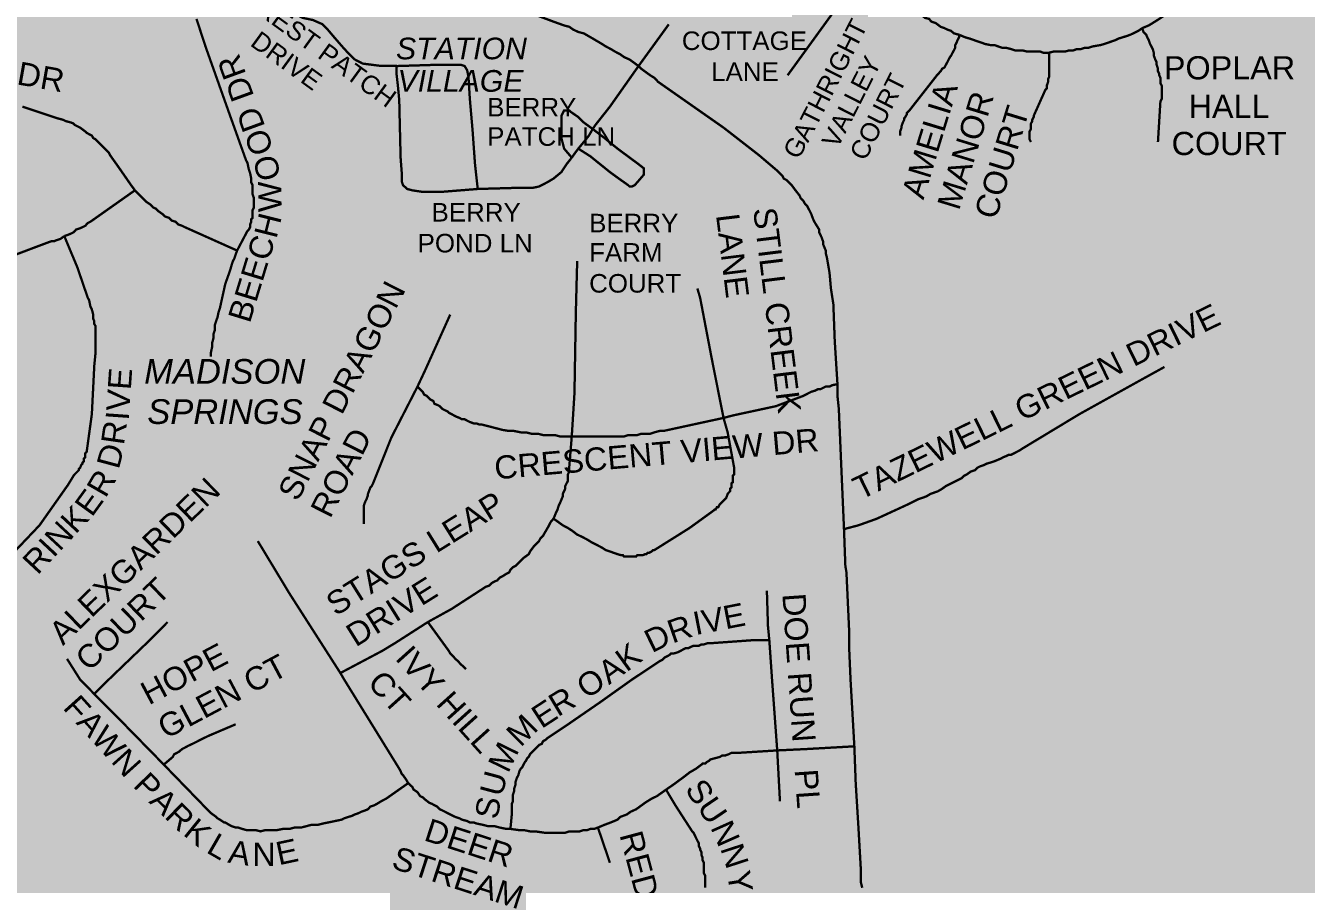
# Model space of a CAD drawing. Header units: millimetres. Extents: x 10 to 1080, y 12 to 847.
# Drawn here: x 639.4 to 722.3, y 208.5 to 264.1 of the extents above; entities that cross this region are included whole.
import ezdxf

# ---------------------------------------------------------------- set-up
doc = ezdxf.new("R2010")
doc.units = ezdxf.units.MM

msp = doc.modelspace()

# ---------------------------------------------------------------- hatches: boundary and pattern name
at = {"layer": 'H', "linetype": 'CONTINUOUS'}
for points in [[(802.375, 724.076), (804.333, 708.572), (819.82, 705.362), (834.637, 704.674), (846.243, 705.362), (859.861, 713.74), (871.467, 723.388), (876.635, 727.287), (891.452, 733.125), (894.662, 722.806), (899.231, 711.2), (902.458, 678.268), (906.939, 654.985), (912.777, 635.6), (903.041, 631.79), (870.797, 623.394), (843.703, 613.075), (834.037, 605.614), (852.17, 570.142), (848.607, 566.244), (849.207, 566.244), (834.637, 551.692), (840.475, 538.815), (802.711, 488.438), (802.217, 489.126), (800.435, 493.007), (798.83, 497.082), (795.355, 502.25), (792.215, 505.213), (789.005, 508.088), (786.289, 511.722), (784.437, 515.532), (783.078, 519.677), (782.391, 521.723), (780.874, 525.78), (778.334, 530.348), (775.794, 533.735), (773.007, 536.875), (769.955, 539.75), (766.727, 542.378), (763.27, 544.83), (759.707, 547.123), (755.985, 549.24), (754.115, 550.333), (752.263, 551.356), (750.305, 552.45), (748.365, 553.473), (746.407, 554.478), (744.467, 555.502), (742.615, 556.507), (740.657, 557.618), (739.652, 558.13), (732.525, 556.436), (732.79, 544.583), (726.264, 530.86), (723.142, 524.334), (722.207, 519.765), (722.877, 514.015), (725.593, 511.052), (734.219, 509.182), (736.177, 508.935), (733.302, 494.965), (732.278, 489.126), (728.98, 480.236), (737.605, 465.243), (747.518, 446.193), (733.548, 450.338), (730.409, 438.062), (720.76, 407.158), (717.885, 398.268), (714.745, 388.108), (713.475, 387.174), (712.047, 376.096), (715.945, 344.77), (716.615, 324.026), (716.439, 318.682), (723.388, 318.435), (731.608, 319.705), (737.358, 321.557), (743.373, 323.25), (749.635, 324.273), (754.962, 326.39), (761.488, 331.47), (750.641, 308.786), (742.95, 291.677), (741.257, 289.313), (754.715, 277.195), (760.801, 272.292), (760.73, 272.115), (769.444, 264.583), (777.487, 249.678), (794.597, 237.155), (804.333, 230.293), (811.777, 224.032), (798.054, 219.957), (781.473, 215.988), (770.043, 212.602), (757.502, 208.033), (746.072, 201.172), (734.06, 195.404), (725.082, 194.91), (725.258, 194.134), (725.593, 192.105), (725.752, 188.048), (725.17, 184.062), (724.905, 183.392), (714.587, 181.698), (699.17, 173.743), (696.295, 178.312), (682.078, 173.143), (680.879, 176.53), (652.868, 161.713), (660.647, 138.007), (660.4, 137.83), (656.749, 135.467), (653.203, 133.103), (649.552, 130.722), (645.918, 128.358), (642.285, 125.977), (638.634, 123.702), (635, 121.32), (631.349, 118.957), (627.803, 116.664), (624.152, 114.3), (620.942, 115.394), (619.584, 117.51), (618.402, 119.556), (617.22, 121.744), (616.038, 123.702), (614.68, 125.977), (613.569, 128.27), (612.299, 130.475), (610.958, 132.415), (609.424, 134.197), (608.154, 136.066), (606.795, 138.254), (605.367, 140.035), (603.673, 143.087), (601.892, 144.445), (599.863, 145.715), (598.17, 147.496), (596.724, 149.26), (595.118, 151.042), (593.513, 152.647), (591.22, 153.846), (589.439, 155.187), (587.675, 156.545), (586.052, 158.415), (585.717, 160.778), (585.047, 162.895), (584.112, 165.1), (582.172, 166.194), (580.549, 167.887), (579.543, 169.845), (578.785, 171.962), (577.762, 173.902), (576.668, 175.772), (575.398, 177.553), (573.775, 178.982), (571.659, 182.457), (568.784, 186.778), (566.932, 189.988), (565.82, 194.486), (564.462, 203.87), (563.704, 208.527), (563.88, 211.332), (563.704, 215.477), (563.457, 217.77), (563.28, 220.133), (563.368, 222.426), (563.28, 224.614), (562.857, 227.418), (561.675, 229.694), (560.828, 232.586), (561.428, 234.774), (561.852, 237.825), (561.922, 240.206), (561.587, 242.658), (561.763, 245.286), (562.01, 247.65), (561.852, 250.278), (561.164, 254.423), (561.922, 257.052), (562.522, 259.256), (562.275, 261.532), (561.499, 263.56), (560.405, 265.518), (559.805, 267.882), (559.223, 270.175), (557.953, 273.297), (556.26, 274.92), (554.814, 277.53), (554.39, 280), (553.72, 282.363), (552.962, 284.656), (551.85, 286.508), (550.668, 288.713), (549.222, 291.165), (547.194, 292.947), (545.412, 294.552), (543.56, 296.422), (543.719, 298.697), (542.537, 300.655), (540.42, 302.348), (538.057, 304.976), (535.34, 306.405), (532.553, 307.763), (530.26, 309.545), (528.232, 310.903), (526.874, 312.755), (526.45, 314.872), (524.51, 315.807), (522.305, 316.054), (518.248, 316.565), (515.779, 316.9), (513.592, 317.324), (511.387, 317.923), (508.935, 318.17), (507.153, 316.988), (506.465, 314.96), (505.037, 313.267), (503.255, 311.997), (501.897, 310.303), (500.292, 308.698), (498.422, 307.587), (496.658, 306.07), (495.212, 304.377), (494.453, 302.348), (493.942, 299.896), (493.607, 297.603), (493.942, 295.24), (494.453, 293.123), (495.212, 290.83), (495.723, 288.625), (494.03, 286.508), (493.342, 284.304), (491.649, 281.693), (489.462, 280.846), (485.14, 280.423), (481.577, 280.582), (479.637, 281.852), (478.102, 283.457), (476.673, 285.08), (475.068, 286.773), (472.863, 287.267), (470.658, 286.685), (468.965, 285.238), (467.184, 283.88), (465.067, 282.875), (463.462, 281.34), (464.732, 279.488), (466.602, 278.306), (468.63, 277.372), (469.724, 275.502), (468.877, 273.385), (467.095, 272.027), (463.973, 269.663), (462.104, 268.058), (460.075, 266.876), (457.958, 266.1), (455.665, 265.606), (452.702, 266.277), (450.674, 267.212), (448.469, 267.635), (444.835, 268.482), (442.718, 268.993), (440.514, 268.393), (436.792, 268.217), (434.763, 268.905), (432.805, 269.998), (431.465, 271.78), (432.647, 273.72), (433.405, 275.925), (433.317, 278.218), (432.805, 280.335), (432.894, 282.963), (431.959, 285.327), (428.925, 284.568), (426.72, 283.88), (424.603, 283.457), (421.375, 283.968), (419.188, 284.392), (417.072, 284.903), (415.025, 285.926), (412.838, 286.685), (410.792, 287.62), (409.698, 289.56), (409.875, 291.765), (410.298, 293.97), (410.298, 296.157), (409.61, 298.203), (408.252, 300.143), (406.4, 301.66), (404.53, 303.107), (402.837, 304.712), (400.897, 305.823), (399.715, 307.675), (400.297, 309.792), (399.962, 311.997), (397.845, 313.355), (395.905, 314.537), (394.547, 316.318), (393.1, 318.1), (391.672, 319.793), (390.225, 321.398), (388.108, 322.668), (386.592, 324.185), (385.057, 325.878), (383.452, 327.325), (381.582, 328.595), (379.465, 329.265), (378.125, 331.047), (378.037, 333.252), (377.349, 335.368), (375.92, 336.973), (374.05, 338.332), (372.11, 339.425), (370.152, 340.536), (368.035, 341.383), (365.919, 341.965), (363.555, 341.63), (361.615, 340.607), (359.745, 338.914), (357.875, 337.82), (355.935, 336.797), (353.818, 335.703), (351.878, 334.522), (350.255, 332.652), (348.915, 330.8), (347.98, 328.754), (347.133, 326.637), (345.599, 325.032), (343.323, 324.785), (340.184, 324.785), (337.732, 325.367), (335.615, 324.185), (334.522, 322.333), (334.433, 320.128), (334.098, 317.923), (332.899, 315.807), (331.805, 313.866), (330.958, 311.75), (330.712, 309.545), (330.288, 307.252), (329.935, 304.976), (329.688, 302.683), (329.018, 300.39), (328.083, 298.203), (327.325, 296.157), (327.06, 293.97), (328.665, 292.347), (329.935, 290.583), (328.665, 288.802), (326.39, 287.955), (323.25, 287.778), (321.045, 288.29), (319.864, 290.23), (318.682, 292.276), (316.812, 293.705), (314.025, 294.975), (311.732, 295.487), (309.615, 295.91), (307.763, 297.092), (306.405, 299.05), (305.47, 300.99), (304.712, 303.107), (303.689, 305.135), (301.995, 306.405), (300.302, 307.852), (298.962, 309.545), (297.268, 307.94), (296.422, 305.894), (293.282, 304.2), (291.5, 305.558), (289.648, 306.828), (287.69, 307.852), (287.267, 309.968), (287.69, 312.173), (285.75, 313.09), (283.457, 313.602), (281.34, 314.202), (279.224, 315.295), (278.642, 317.5), (277.954, 319.617), (276.013, 321.222), (274.144, 319.793), (272.874, 317.923), (269.998, 319.193), (268.217, 320.64), (266.435, 321.98), (263.984, 324.45), (262.202, 325.72), (260.862, 327.484), (261.108, 329.688), (261.867, 331.893), (262.714, 334.01), (262.467, 337.644), (261.532, 339.602), (260.597, 341.718), (258.992, 343.323), (255.94, 345.352), (253.065, 346.71), (251.195, 347.892), (249.167, 348.827), (248.92, 351.032), (250.19, 352.884), (251.707, 354.842), (254.088, 354.93), (255.782, 356.358), (257.969, 356.623), (260.174, 357.117), (261.444, 359.234), (261.779, 361.527), (261.62, 363.732), (260.438, 365.584), (258.992, 367.277), (256.117, 367.63), (255.429, 369.746), (254.088, 371.44), (252.307, 372.957), (250.525, 374.227), (248.497, 374.826), (247.138, 376.767), (248.162, 378.707), (247.385, 381), (245.78, 382.517), (245.622, 384.81), (244.687, 386.75), (243.575, 388.796), (242.235, 390.56), (241.035, 392.43), (239.518, 394.212), (239.43, 396.416), (240.453, 398.533), (240.612, 401.144), (240.788, 403.86), (239.43, 405.888), (238.584, 408.005), (236.467, 409.452), (235.038, 411.304), (233.08, 412.838), (233.168, 415.202), (234.103, 417.318), (235.462, 419.276), (236.978, 421.04), (238.072, 422.998), (237.825, 425.274), (237.49, 427.902), (236.22, 429.683), (234.527, 431.377), (232.657, 433.246), (230.628, 434.587), (229.182, 436.28), (227.489, 437.815), (226.219, 439.667), (224.79, 441.537), (223.943, 443.742), (222.92, 445.77), (220.98, 447.216), (218.775, 448.557), (216.57, 449.827), (214.365, 450.25), (212.249, 450.427), (209.797, 450.515), (206.163, 450.427), (203.87, 451.026), (201.595, 450.338), (199.972, 448.31), (201.665, 446.705), (199.549, 444.588), (196.938, 445.347), (194.822, 445.435), (192.105, 444.923), (189.054, 445.012), (187.202, 443.406), (184.908, 442.472), (182.88, 441.113), (181.01, 439.596), (179.317, 438.15), (177.288, 437.056), (175.084, 436.457), (173.055, 435.522), (170.762, 434.675), (168.575, 434.852), (166.793, 436.545), (165.947, 438.82), (165.259, 440.937), (163.142, 442.048), (160.955, 442.56), (158.574, 442.383), (156.369, 441.713), (154.005, 440.778), (151.377, 440.267), (148.59, 440.267), (146.385, 439.843), (145.45, 437.727), (145.115, 435.522), (142.663, 436.122), (142.152, 438.326), (140.458, 439.932), (138.43, 441.113), (136.472, 442.207), (134.285, 442.807), (131.745, 442.048), (128.605, 441.537), (126.153, 441.872), (123.525, 441.784), (121.497, 442.983), (120.05, 444.588), (117.775, 445.012), (116.082, 446.528), (116.152, 448.822), (114.124, 450.938), (112.607, 453.214), (111.425, 454.995), (110.155, 456.777), (108.797, 458.47), (107.527, 460.252), (106.257, 461.945), (104.898, 463.726), (103.54, 465.42), (102.182, 467.113), (100.842, 468.806), (99.572, 470.57), (98.213, 472.264), (95.585, 475.738), (93.133, 479.213), (90.682, 482.776), (88.477, 486.41), (86.448, 490.132), (84.578, 494.03), (83.062, 498.016), (81.527, 502.92), (80.433, 507.065), (79.498, 511.298), (78.74, 515.532), (78.228, 519.853), (77.805, 524.175), (77.558, 528.496), (77.47, 532.8), (77.558, 534.917), (77.558, 537.122), (77.717, 539.238), (77.893, 541.443), (78.052, 543.56), (78.317, 545.765), (78.564, 547.882), (79.252, 552.115), (80.098, 556.348), (81.192, 560.582), (82.374, 564.727), (84.402, 570.054), (86.448, 573.793), (87.63, 575.645), (117.687, 575.645), (138.007, 572.435), (144.445, 544.23), (141.905, 543.225), (154.764, 537.88), (160.443, 536.028), (171.185, 535.693), (189.318, 535.34), (206.834, 533.912), (226.06, 527.897), (227.842, 532.888), (253.912, 548.552), (259.239, 550.333), (265.677, 550.668), (269.575, 552.115), (277.019, 556.772), (283.122, 559.223), (290.989, 559.982), (306.317, 558.553), (306.652, 558.288), (307.005, 558.624), (310.885, 558.888), (317.659, 563.122), (325.543, 568.113), (333.745, 573.528), (338.825, 576.827), (341.365, 576.756), (344.928, 576.068), (348.492, 574.71), (351.949, 572.858), (355.759, 569.718), (358.228, 566.173), (359.234, 564.303), (360.257, 562.363), (362.462, 558.8), (365.425, 555.925), (369.993, 554.32), (376.255, 554.478), (378.46, 554.902), (380.577, 555.325), (382.782, 555.748), (384.898, 556.013), (387.773, 556.436), (392.007, 557.107), (396.064, 558.042), (400.138, 559.135), (404.107, 560.405), (408.005, 561.852), (411.903, 563.457), (415.713, 565.238), (419.435, 567.09), (423.069, 569.048), (424.18, 569.63), (421.128, 576.333), (406.224, 573.952), (411.057, 595.383), (409.452, 607.06), (401.408, 603.85), (401.832, 611.893), (404.618, 612.74), (404.195, 626.022), (394.882, 630.432), (373.539, 618.737), (369.482, 635.67), (377.19, 651.845), (407.405, 673.276), (407.829, 671.23), (482.177, 704.003), (500.715, 623.323), (501.227, 623.57), (505.372, 625.863), (509.182, 627.892), (512.992, 630.008), (516.802, 632.037), (520.612, 634.065), (522.552, 635.088), (524.422, 636.094), (526.362, 637.117), (528.232, 638.14), (530.172, 639.233), (532.042, 640.256), (534.335, 641.438), (544.495, 629.585), (550.422, 631.613), (546.523, 639.568), (541.532, 645.336), (541.602, 645.407), (545.412, 647.453), (549.222, 649.57), (553.032, 651.598), (556.772, 653.627), (560.582, 655.743), (564.392, 657.772), (568.202, 659.888), (572.012, 661.917), (575.733, 664.034), (579.543, 666.15), (583.353, 668.196), (587.163, 670.313), (590.885, 672.342), (596.724, 674.458), (601.133, 674.458), (603.338, 674.458), (605.455, 674.37), (607.642, 674.194), (609.847, 674.123), (611.964, 674.035), (614.168, 673.858), (616.373, 673.7), (618.49, 673.612), (620.695, 673.435), (622.882, 673.347), (624.999, 673.276), (629.32, 673.188), (633.642, 673.276), (637.875, 673.523), (642.108, 673.947), (646.254, 674.617), (650.399, 675.728), (653.627, 676.734), (657.684, 678.18), (661.67, 679.873), (665.568, 681.743), (669.378, 683.772), (673.1, 685.976), (676.734, 688.252), (680.297, 690.704), (683.683, 693.42), (687.07, 696.136), (690.192, 699.1), (693.332, 702.063), (696.207, 705.273), (699.082, 708.572), (701.71, 711.958), (705.785, 710.53), (709.842, 708.995), (713.74, 707.214), (717.638, 705.362), (721.448, 703.333), (723.988, 701.798), (729.403, 707.302), (742.35, 719.578), (751.999, 718.908), (767.503, 733.725), (785.618, 751.84), (797.207, 740.234), (802.375, 724.076), (802.375, 724.076)], [(697.988, 265.183), (696.542, 265.183), (696.119, 266.453), (695.695, 265.183), (694.355, 265.183), (695.448, 264.336), (695.025, 262.978), (696.119, 263.825), (697.318, 262.978), (696.895, 264.336), (697.988, 265.183), (697.988, 265.183)], [(651.669, 263.913), (650.24, 263.913), (649.817, 265.183), (649.393, 263.913), (648.035, 263.913), (649.129, 263.066), (648.705, 261.708), (649.817, 262.555), (650.998, 261.708), (650.575, 263.066), (651.669, 263.913), (651.669, 263.913)], [(683.26, 262.802), (681.814, 262.802), (681.39, 264.072), (680.967, 262.802), (679.609, 262.802), (680.72, 261.955), (680.297, 260.597), (681.39, 261.444), (682.572, 260.597), (682.149, 261.955), (683.26, 262.802), (683.26, 262.802)], [(710.265, 262.22), (708.819, 262.22), (708.395, 263.49), (707.972, 262.22), (706.632, 262.22), (707.725, 261.373), (707.302, 260.015), (708.395, 260.862), (709.595, 260.015), (709.172, 261.373), (710.265, 262.22), (710.265, 262.22)], [(664.633, 261.02), (663.187, 261.02), (662.764, 262.29), (662.34, 261.02), (660.982, 261.02), (662.093, 260.174), (661.67, 258.833), (662.764, 259.68), (663.945, 258.833), (663.522, 260.174), (664.633, 261.02), (664.633, 261.02)], [(643.202, 257.81), (641.773, 257.81), (641.35, 259.08), (640.927, 257.81), (639.568, 257.81), (640.662, 256.963), (640.239, 255.605), (641.35, 256.452), (642.532, 255.605), (642.108, 256.963), (643.202, 257.81), (643.202, 257.81)], [(678.004, 256.716), (676.575, 256.716), (676.152, 257.986), (675.728, 256.716), (674.37, 256.716), (675.464, 255.87), (675.04, 254.512), (676.152, 255.358), (677.333, 254.512), (676.91, 255.87), (678.004, 256.716), (678.004, 256.716)], [(671.495, 253.753), (670.048, 253.753), (669.625, 255.023), (669.202, 253.753), (667.844, 253.753), (668.955, 252.906), (668.532, 251.548), (669.625, 252.395), (670.807, 251.548), (670.384, 252.906), (671.495, 253.753), (671.495, 253.753)], [(688.922, 254), (687.493, 254), (687.07, 255.27), (686.647, 254), (685.288, 254), (686.382, 253.153), (685.959, 251.795), (687.07, 252.642), (688.252, 251.795), (687.828, 253.153), (688.922, 254), (688.922, 254)], [(643.132, 250.014), (641.685, 250.014), (641.262, 251.284), (640.838, 250.014), (639.48, 250.014), (640.592, 249.167), (640.168, 247.826), (641.262, 248.673), (642.444, 247.826), (642.02, 249.167), (643.132, 250.014), (643.132, 250.014)], [(653.785, 249.767), (652.357, 249.767), (651.933, 251.037), (651.51, 249.767), (650.152, 249.767), (651.245, 248.92), (650.822, 247.562), (651.933, 248.408), (653.115, 247.562), (652.692, 248.92), (653.785, 249.767), (653.785, 249.767)], [(678.268, 241.476), (676.822, 241.476), (676.398, 242.746), (675.975, 241.476), (674.617, 241.476), (675.728, 240.63), (675.305, 239.272), (676.398, 240.118), (677.58, 239.272), (677.157, 240.63), (678.268, 241.476), (678.268, 241.476)], [(668.108, 240.365), (666.662, 240.365), (666.238, 241.635), (665.815, 240.365), (664.457, 240.365), (665.568, 239.518), (665.145, 238.16), (666.238, 239.007), (667.42, 238.16), (666.997, 239.518), (668.108, 240.365), (668.108, 240.365)], [(687.917, 239.854), (686.47, 239.854), (686.047, 241.124), (685.624, 239.854), (684.265, 239.854), (685.377, 239.007), (684.953, 237.666), (686.047, 238.513), (687.229, 237.666), (686.805, 239.007), (687.917, 239.854), (687.917, 239.854)], [(676.998, 233.01), (675.552, 233.01), (675.128, 234.28), (674.705, 233.01), (673.347, 233.01), (674.458, 232.163), (674.035, 230.805), (675.128, 231.652), (676.31, 230.805), (675.887, 232.163), (676.998, 233.01), (676.998, 233.01)], [(640.168, 231.563), (638.722, 231.563), (638.298, 232.833), (637.875, 231.563), (636.517, 231.563), (637.628, 230.717), (637.205, 229.358), (638.298, 230.205), (639.48, 229.358), (639.057, 230.717), (640.168, 231.563), (640.168, 231.563)], [(686.047, 225.213), (684.618, 225.213), (684.195, 226.483), (683.772, 225.213), (682.413, 225.213), (683.507, 224.367), (683.084, 223.008), (684.195, 223.855), (685.377, 223.008), (684.953, 224.367), (686.047, 225.213), (686.047, 225.213)], [(692.908, 224.79), (691.462, 224.79), (691.039, 226.06), (690.615, 224.79), (689.275, 224.79), (690.368, 223.943), (689.945, 222.585), (691.039, 223.432), (692.238, 222.585), (691.815, 223.943), (692.908, 224.79), (692.908, 224.79)], [(662.852, 222.003), (661.405, 222.003), (660.982, 223.273), (660.559, 222.003), (659.218, 222.003), (660.312, 221.156), (659.888, 219.798), (660.982, 220.645), (662.182, 219.798), (661.758, 221.156), (662.852, 222.003), (662.852, 222.003)], [(647.1, 221.068), (645.672, 221.068), (645.248, 222.338), (644.825, 221.068), (643.467, 221.068), (644.56, 220.222), (644.137, 218.863), (645.248, 219.71), (646.43, 218.863), (646.007, 220.222), (647.1, 221.068), (647.1, 221.068)], [(688.922, 218.352), (687.493, 218.352), (687.07, 219.622), (686.647, 218.352), (685.288, 218.352), (686.382, 217.505), (685.959, 216.147), (687.07, 216.994), (688.252, 216.147), (687.828, 217.505), (688.922, 218.352), (688.922, 218.352)], [(682.572, 213.872), (681.143, 213.872), (680.72, 215.142), (680.297, 213.872), (678.938, 213.872), (680.032, 213.025), (679.609, 211.667), (680.72, 212.513), (681.902, 211.667), (681.478, 213.025), (682.572, 213.872), (682.572, 213.872)], [(656.255, 213.184), (654.808, 213.184), (654.385, 214.454), (653.962, 213.184), (652.604, 213.184), (653.715, 212.337), (653.292, 210.996), (654.385, 211.843), (655.567, 210.996), (655.144, 212.337), (656.255, 213.184), (656.255, 213.184)], [(673.77, 213.36), (672.342, 213.36), (671.918, 214.63), (671.495, 213.36), (670.137, 213.36), (671.23, 212.513), (670.807, 211.155), (671.918, 212.002), (673.1, 211.155), (672.677, 212.513), (673.77, 213.36), (673.77, 213.36)]]:
    msp.add_hatch(color=256, dxfattribs=at).paths.add_polyline_path(points)

# ---------------------------------------------------------------- linework, layer by layer
at = {"layer": 'P'}
for points, const_width in [([(786.201, 221.756), (678.092, 221.756), (569.965, 221.756), (569.965, 329.865), (569.965, 437.903), (678.092, 437.903), (786.201, 437.903), (786.201, 329.865), (786.201, 221.756)], 0.602), ([(663.469, 261.479), (663.275, 261.479), (662.358, 261.479), (661.247, 261.62), (660.735, 261.885), (660.365, 262.237), (659.977, 262.661), (659.395, 263.331), (659.007, 263.79), (658.618, 264.178), (658.019, 264.442), (657.348, 264.583), (656.696, 264.936), (656.273, 265.624), (655.92, 266.206), (655.655, 266.965), (655.69, 267.688), (655.832, 268.323), (656.167, 269.769)], 0.151), ([(656.149, 269.752), (657.595, 269.328), (659.624, 268.658), (664.88, 267.123), (667.085, 266.453), (668.355, 266.118), (671.565, 265.095), (671.989, 264.936), (673.594, 264.336), (674.282, 264.089), (674.617, 264.001), (674.864, 263.825), (675.199, 263.666), (675.552, 263.578), (676.134, 263.243), (676.734, 262.89), (676.981, 262.731), (677.316, 262.555), (677.58, 262.396), (677.915, 262.22), (678.162, 262.043), (678.515, 261.885), (678.762, 261.708), (679.097, 261.461)], 0.151), ([(693.579, 267.476), (692.979, 266.7), (688.746, 260.862)], 0.151), ([(699.841, 263.49), (699.505, 263.578), (699.329, 263.737), (699.082, 263.825), (698.906, 263.913), (698.659, 264.001), (698.324, 264.248), (698.059, 264.336), (697.9, 264.513), (697.636, 264.583), (697.301, 264.848), (696.877, 265.183), (694.849, 266.629), (693.579, 267.476)], 0.151), ([(711.694, 263.913), (712.117, 264.089), (712.382, 264.248), (712.805, 264.513), (713.299, 264.848), (713.475, 265.007), (713.987, 265.359), (714.146, 265.518), (714.569, 265.853), (714.992, 266.277), (715.416, 266.629), (715.839, 267.053), (716.015, 267.212), (716.351, 267.547)], 0.151), ([(650.487, 264.513), (651.069, 262.731), (652.604, 258.41), (653.697, 255.358), (653.785, 255.199), (653.874, 254.776), (653.962, 254.512), (654.032, 254.176), (654.032, 253.929), (654.121, 253.753), (654.121, 253.506), (654.121, 253.33), (654.121, 253.153), (654.209, 252.906), (654.209, 252.73), (654.209, 252.571), (654.209, 252.483), (654.209, 252.307), (654.121, 252.148), (654.121, 251.972), (654.121, 251.813), (654.121, 251.636), (654.032, 251.548), (654.032, 251.389), (653.962, 251.213), (653.962, 251.037), (653.874, 250.878), (653.785, 250.79), (653.115, 249.52)], 0.151), ([(681.055, 264.16), (679.097, 261.461)], 0.151), ([(705.608, 262.308), (705.944, 262.396), (706.191, 262.396), (706.455, 262.396), (706.702, 262.396), (706.949, 262.467), (707.214, 262.467), (707.461, 262.555), (707.725, 262.555), (707.972, 262.643), (708.219, 262.643), (708.484, 262.731), (708.995, 262.819), (709.242, 262.89), (709.754, 263.066), (710.001, 263.155), (710.177, 263.243), (710.688, 263.402), (710.935, 263.49), (711.447, 263.737), (711.694, 263.913)], 0.151), ([(711.694, 263.913), (711.782, 263.666), (711.958, 263.49), (712.029, 263.313), (712.117, 263.155), (712.205, 262.89), (712.294, 262.731), (712.382, 262.555), (712.452, 262.308), (712.452, 262.132), (712.541, 261.885), (712.629, 261.708), (712.629, 261.549), (712.717, 261.285), (712.717, 261.126), (712.805, 260.95), (712.805, 260.862), (712.876, 260.703), (712.876, 260.526), (712.876, 260.35), (712.964, 260.191), (712.964, 260.015), (712.964, 259.856), (712.964, 259.68), (712.964, 259.503), (712.964, 259.345), (712.876, 259.168), (712.717, 256.54)], 0.151), ([(699.841, 263.49), (699.841, 263.313), (699.752, 263.155), (699.682, 262.978), (699.594, 262.819), (699.594, 262.643), (699.505, 262.467), (699.417, 262.308), (699.329, 262.132), (699.258, 262.043), (699.17, 261.885), (699.082, 261.708), (698.994, 261.549), (698.906, 261.373), (698.747, 261.285), (698.659, 261.126), (698.571, 261.038), (698.412, 260.862), (696.63, 258.586), (696.454, 258.41), (696.454, 258.322), (696.366, 258.163), (696.295, 258.075), (696.295, 257.986), (696.207, 257.81), (696.119, 257.563), (696.119, 257.475), (696.031, 257.228), (696.031, 257.052), (696.031, 256.963)], 0.151), ([(699.841, 263.49), (700.264, 263.313), (700.528, 263.243), (700.775, 263.155), (701.022, 263.066), (701.287, 262.978), (701.534, 262.89), (701.869, 262.819), (702.134, 262.819), (702.381, 262.731), (702.645, 262.643), (702.892, 262.643), (703.227, 262.555), (703.492, 262.467), (703.739, 262.467), (703.986, 262.467), (704.25, 262.396), (704.585, 262.396), (704.832, 262.396), (705.097, 262.396), (705.344, 262.308), (705.608, 262.308)], 0.151), ([(705.608, 262.308), (705.679, 262.22), (705.679, 262.043), (705.679, 261.885), (705.679, 261.62), (705.679, 261.373), (705.679, 261.197), (705.679, 261.038), (705.679, 260.862), (705.679, 260.773), (705.608, 260.615), (705.608, 260.438), (705.52, 260.191), (705.52, 260.015), (705.432, 259.927), (704.674, 258.233), (704.674, 258.163), (704.585, 257.986), (704.585, 257.898), (704.497, 257.739), (704.497, 257.651), (704.497, 257.475), (704.497, 257.387), (704.409, 257.228), (704.409, 257.14), (704.409, 256.963), (704.409, 256.893), (704.409, 256.716), (704.497, 256.54)], 0.151), ([(668.69, 253.506), (668.514, 255.111), (668.355, 257.316), (668.179, 259.345), (668.091, 260.773), (668.002, 261.197), (667.844, 261.461), (667.579, 261.549), (667.244, 261.549), (666.238, 261.549), (663.434, 261.461)], 0.151), ([(668.69, 253.506), (666.485, 253.33), (665.039, 253.33), (664.457, 253.418), (664.122, 253.506), (663.857, 253.753), (663.769, 254), (663.769, 254.6), (663.698, 255.535), (663.61, 259.256), (663.522, 260.191), (663.434, 260.95), (663.434, 261.461)], 0.151), ([(676.134, 257.387), (676.31, 257.651), (677.245, 258.833), (679.097, 261.461)], 0.151), ([(679.097, 261.461), (679.274, 261.285), (679.856, 260.862), (680.12, 260.703), (680.367, 260.438), (684.601, 257.475), (686.894, 255.693), (688.075, 254.688), (688.252, 254.512), (688.411, 254.353), (688.499, 254.176), (688.675, 254.088), (688.834, 253.929), (689.01, 253.753), (689.257, 253.418), (689.522, 253.083), (689.592, 252.906), (689.769, 252.73), (689.857, 252.571), (690.016, 252.395), (690.192, 252.06), (690.28, 251.883), (690.368, 251.636), (690.439, 251.46), (690.527, 251.301), (690.792, 250.878), (690.792, 250.702), (690.951, 250.366), (691.039, 250.119), (691.039, 249.943), (691.215, 249.52), (691.215, 249.343), (691.286, 249.096), (691.462, 248.073), (691.55, 247.068), (691.709, 246.045), (691.797, 243.681), (691.974, 240.877)], 0.151), ([(646.501, 253.418), (646.254, 253.753), (645.495, 254.847), (644.895, 255.693), (644.807, 255.87), (644.56, 256.117), (644.296, 256.381), (644.049, 256.628), (643.961, 256.716), (643.802, 256.805), (643.714, 256.963), (643.537, 257.052), (643.378, 257.14), (643.29, 257.228), (642.955, 257.475), (642.779, 257.563), (642.602, 257.651), (642.532, 257.739), (642.355, 257.81), (642.02, 257.898), (641.844, 257.986), (641.509, 258.075), (639.216, 258.833)], 0.151), ([(674.776, 255.535), (674.282, 256.117), (674.105, 256.805), (674.105, 257.651), (674.105, 258.233), (674.194, 258.41), (674.282, 258.586), (674.441, 258.586), (674.617, 258.586), (674.705, 258.498), (675.199, 258.163), (675.552, 257.81), (676.134, 257.387)], 0.151), ([(675.199, 256.117), (675.552, 256.54), (675.887, 256.963), (676.134, 257.387)], 0.151), ([(675.199, 256.117), (675.975, 255.623), (677.245, 254.6), (677.827, 254.176), (678.427, 253.753), (678.515, 253.665), (678.674, 253.665), (678.85, 253.753), (679.009, 253.929), (679.432, 254.423), (679.432, 254.6), (679.432, 254.847), (679.097, 255.111), (677.739, 256.117), (676.892, 256.805), (676.134, 257.387)], 0.151), ([(674.776, 255.535), (674.952, 255.782), (675.199, 256.117)], 0.151), ([(668.69, 253.506), (671.142, 253.577), (672.236, 253.577), (672.659, 253.665), (673.171, 253.929), (673.594, 254.176), (674.105, 254.6), (674.441, 255.111), (674.776, 255.535)], 0.151), ([(641.932, 250.455), (642.179, 250.543), (642.355, 250.613), (642.532, 250.702), (642.691, 250.878), (642.955, 250.966), (643.114, 251.037), (643.29, 251.125), (643.449, 251.301), (643.625, 251.389), (646.501, 253.418)], 0.151), ([(653.115, 249.52), (649.728, 251.037), (649.552, 251.125), (649.305, 251.213), (649.129, 251.389), (648.882, 251.46), (648.705, 251.636), (648.458, 251.725), (648.282, 251.883), (648.035, 252.06), (647.859, 252.236), (647.682, 252.307), (647.524, 252.483), (647.259, 252.659), (647.1, 252.818), (646.501, 253.418)], 0.151), ([(634.982, 247.826), (640.838, 250.031), (641.085, 250.119), (641.262, 250.119), (641.421, 250.19), (641.685, 250.278), (641.932, 250.455)], 0.151), ([(638.634, 229.958), (640.327, 231.74), (642.179, 234.368), (642.532, 234.95), (642.602, 235.038), (642.691, 235.126), (642.779, 235.215), (642.867, 235.303), (642.867, 235.373), (642.955, 235.462), (643.026, 235.638), (643.114, 235.726), (643.114, 235.797), (643.202, 235.885), (643.202, 236.061), (643.29, 236.149), (643.29, 236.308), (643.29, 236.396), (643.378, 236.485), (643.714, 238.936), (643.872, 242.076), (643.961, 242.993), (643.961, 243.417), (643.961, 243.769), (643.961, 244.193), (643.961, 244.352), (643.961, 244.616), (643.872, 244.775), (643.872, 244.951), (643.802, 245.11), (643.802, 245.375), (643.714, 245.71), (643.625, 245.886), (643.537, 246.309), (643.449, 246.468), (642.779, 248.426), (641.932, 250.455)], 0.151), ([(653.115, 249.52), (653.027, 249.273), (652.939, 249.008), (652.851, 248.849), (652.762, 248.585), (652.692, 248.338), (652.604, 248.073), (652.515, 247.826), (652.427, 247.579), (652.339, 247.315), (652.004, 245.798), (651.916, 245.533), (651.845, 245.198), (651.757, 244.951), (651.669, 244.687), (651.669, 244.352), (651.581, 244.105), (651.581, 243.84), (651.492, 243.505), (651.492, 243.258), (651.422, 242.923), (651.422, 242.658)], 0.151), ([(674.776, 237.49), (674.952, 240.295), (675.04, 245.533), (675.128, 248.849)], 0.151), ([(684.601, 238.689), (683.842, 242.499), (683.084, 246.468), (682.907, 247.068)], 0.151), ([(664.792, 240.718), (665.304, 241.812), (666.909, 245.375)], 0.151), ([(692.397, 231.493), (693.332, 231.74), (694.514, 232.163), (696.542, 233.098), (697.212, 233.433), (697.477, 233.521), (697.724, 233.609), (697.988, 233.768), (698.235, 233.856), (698.482, 233.945), (698.747, 234.103), (698.994, 234.28), (699.17, 234.368), (700.017, 234.791), (700.176, 234.95), (700.352, 235.038), (700.599, 235.215), (700.864, 235.303), (701.022, 235.462), (701.199, 235.55), (701.446, 235.638), (701.622, 235.726), (701.869, 235.797), (702.134, 235.885), (702.557, 236.061), (702.716, 236.149), (702.892, 236.22), (703.068, 236.308), (703.227, 236.308), (703.404, 236.396), (703.562, 236.485), (703.739, 236.573), (703.986, 236.732), (707.637, 238.936), (711.447, 241.053), (713.14, 241.988)], 0.151), ([(661.317, 231.828), (661.317, 232.075), (661.317, 232.339), (661.317, 232.586), (661.317, 232.763), (661.317, 233.01), (661.405, 233.257), (661.494, 233.433), (661.582, 233.68), (661.582, 233.768), (661.652, 233.945), (661.741, 234.192), (661.829, 234.28), (661.917, 234.456), (663.099, 237.419), (664.792, 240.718)], 0.151), ([(674.776, 237.49), (674.441, 237.49), (674.017, 237.49), (673.682, 237.578), (673.259, 237.578), (672.924, 237.578), (672.588, 237.666), (672.165, 237.666), (671.812, 237.755), (671.477, 237.755), (671.054, 237.843), (670.719, 237.843), (670.295, 237.913), (669.96, 238.002), (668.937, 238.266), (668.778, 238.266), (668.602, 238.337), (668.426, 238.337), (668.179, 238.425), (668.002, 238.513), (667.844, 238.601), (667.667, 238.601), (667.508, 238.689), (667.332, 238.76), (667.156, 238.848), (666.997, 238.936), (666.821, 239.025), (666.732, 239.113), (666.574, 239.183), (666.397, 239.272), (666.238, 239.448), (666.062, 239.536), (665.886, 239.607), (665.815, 239.783), (665.639, 239.871), (665.551, 239.959), (665.392, 240.118), (665.215, 240.206), (665.127, 240.383), (664.968, 240.542), (664.792, 240.718)], 0.151), ([(691.974, 240.877), (691.638, 240.806), (691.462, 240.718), (691.215, 240.718), (691.039, 240.63), (690.862, 240.542), (690.704, 240.542), (690.527, 240.453), (690.28, 240.383), (690.104, 240.295), (689.945, 240.206), (689.769, 240.118), (687.987, 239.448), (685.2, 238.848), (684.601, 238.689)], 0.151), ([(691.974, 240.877), (691.974, 240.118), (692.062, 239.272), (692.221, 235.55), (692.397, 231.493)], 0.151), ([(673.594, 232.163), (673.858, 231.987), (674.194, 231.74), (674.529, 231.563), (674.776, 231.405), (675.128, 231.14), (675.464, 230.981), (675.799, 230.805), (676.046, 230.646), (676.398, 230.47), (676.734, 230.293), (676.981, 230.135), (677.245, 230.046), (677.492, 229.958), (677.739, 229.87), (678.004, 229.799), (678.092, 229.799), (678.162, 229.711), (678.339, 229.711), (678.427, 229.711), (678.586, 229.711), (678.762, 229.711), (678.938, 229.711), (679.009, 229.799), (679.097, 229.799), (679.274, 229.799), (679.362, 229.799), (679.521, 229.87), (679.609, 229.87), (679.697, 229.958), (679.785, 229.958), (679.944, 230.046), (680.032, 230.135), (680.12, 230.135), (682.396, 231.563), (683.93, 232.675), (684.018, 232.763), (684.089, 232.763), (684.177, 232.922), (684.265, 232.922), (684.354, 233.098), (684.442, 233.186), (684.512, 233.257), (684.601, 233.345), (684.689, 233.433), (684.777, 233.521), (684.865, 233.768), (684.936, 233.856), (685.024, 233.945), (685.024, 234.103), (685.112, 234.192), (685.112, 234.368), (685.112, 234.456), (685.2, 234.527), (685.2, 234.703), (685.2, 234.791), (685.2, 234.95), (685.288, 235.038), (685.288, 235.215), (685.288, 235.303), (685.288, 235.462), (684.865, 237.755), (684.601, 238.689)], 0.151), ([(684.601, 238.689), (680.702, 237.843), (680.455, 237.843), (680.12, 237.755), (679.856, 237.666), (679.609, 237.666), (679.274, 237.666), (679.009, 237.578), (678.762, 237.578), (678.427, 237.578), (678.162, 237.49), (677.827, 237.49), (677.58, 237.49), (675.199, 237.49), (674.776, 237.49)], 0.151), ([(673.594, 232.163), (673.77, 232.586), (673.858, 232.763), (673.929, 233.01), (674.017, 233.186), (674.194, 233.609), (674.194, 233.768), (674.352, 234.103), (674.352, 234.28), (674.441, 234.456), (674.529, 234.615), (674.529, 234.879), (674.529, 235.038), (674.617, 235.215), (674.617, 235.373), (674.617, 235.55), (674.776, 237.49)], 0.151), ([(665.462, 225.478), (666.997, 226.325), (669.202, 227.753), (669.449, 227.842), (669.625, 228.018), (669.784, 228.106), (669.96, 228.177), (670.119, 228.353), (670.295, 228.441), (670.542, 228.6), (670.719, 228.688), (670.807, 228.865), (670.966, 229.023), (671.142, 229.112), (671.318, 229.288), (671.477, 229.447), (671.654, 229.623), (671.989, 229.87), (672.077, 230.046), (672.324, 230.382), (672.659, 230.717), (672.747, 230.893), (672.924, 231.069), (673.012, 231.228), (673.259, 231.652), (673.347, 231.828), (673.435, 231.987), (673.594, 232.163)], 0.151), ([(692.397, 231.493), (692.485, 229.112), (692.556, 228.688), (692.732, 224.878), (692.732, 223.785), (692.82, 221.756), (693.067, 217.435)], 0.151), ([(659.8, 222.179), (656.502, 227.33), (654.456, 230.717)], 0.151), ([(687.564, 224.296), (687.476, 225.213), (687.405, 227.506)], 0.151), ([(643.872, 220.821), (644.807, 221.756), (647.524, 224.367), (648.617, 225.478)], 0.151), ([(659.8, 222.179), (662.499, 223.608), (663.346, 224.12), (665.462, 225.478)], 0.151), ([(665.462, 225.478), (666.821, 223.608), (666.909, 223.449), (667.085, 223.273), (667.244, 223.097), (667.42, 222.938), (667.579, 222.762), (667.755, 222.603), (667.932, 222.426)], 0.151), ([(670.807, 212.09), (670.895, 213.025), (670.895, 213.289), (670.895, 213.448), (670.895, 213.713), (670.966, 213.872), (670.966, 214.136), (670.966, 214.295), (671.054, 214.559), (671.054, 214.718), (671.142, 214.983), (671.142, 215.142), (671.23, 215.406), (671.318, 215.565), (671.389, 215.829), (671.477, 215.988), (671.565, 216.076), (671.654, 216.253), (671.742, 216.412), (671.812, 216.5), (671.901, 216.676), (671.989, 216.747), (672.077, 216.923), (672.165, 217.011), (672.324, 217.17), (672.412, 217.258), (672.588, 217.435), (672.659, 217.523), (672.835, 217.593), (672.924, 217.77), (673.082, 217.858), (673.171, 217.946), (674.441, 218.793), (676.645, 220.31), (678.674, 221.756), (680.455, 222.938), (680.632, 223.026), (680.791, 223.185), (680.967, 223.273), (681.126, 223.361), (681.214, 223.449), (681.39, 223.449), (681.637, 223.52), (681.814, 223.608), (681.972, 223.696), (682.149, 223.785), (682.325, 223.785), (682.484, 223.873), (682.66, 223.943), (682.819, 223.943), (682.995, 223.943), (683.172, 224.032), (683.331, 224.032), (683.595, 224.12), (683.754, 224.12), (683.93, 224.12), (686.382, 224.296), (687.564, 224.296)], 0.151), ([(688.075, 217.17), (687.74, 221.756), (687.564, 224.296)], 0.151), ([(643.872, 220.821), (642.955, 221.756), (642.108, 223.097)], 0.151), ([(664.192, 215.053), (664.034, 215.318), (663.857, 215.565), (663.769, 215.653), (663.698, 215.829), (663.61, 215.988), (660.047, 221.756), (659.8, 222.179)], 0.151), ([(569.965, 28.769), (569.965, 113.63), (569.965, 221.756), (678.092, 221.756), (786.201, 221.756), (786.201, 113.63), (786.201, 28.769)], 0.602), ([(648.37, 216.253), (645.142, 219.551), (643.872, 220.821)], 0.151), ([(648.37, 216.253), (648.952, 216.747), (649.041, 216.923), (649.217, 217.011), (649.376, 217.099), (649.552, 217.258), (649.728, 217.346), (649.887, 217.435), (650.064, 217.523), (650.222, 217.593), (650.399, 217.682), (650.575, 217.77), (650.734, 217.858), (650.91, 217.946), (651.069, 218.017), (651.245, 218.105), (653.027, 218.863)], 0.151), ([(688.075, 217.17), (685.535, 217.011), (685.359, 217.011), (685.112, 217.011), (684.936, 216.923), (684.689, 216.835), (684.512, 216.835), (684.354, 216.747), (684.089, 216.676), (683.754, 216.588), (683.666, 216.5), (683.507, 216.412), (683.419, 216.323), (683.242, 216.323), (683.172, 216.253), (682.819, 215.988), (682.396, 215.741), (682.061, 215.477), (681.725, 215.23), (681.39, 214.983), (680.879, 214.63)], 0.151), ([(693.067, 217.435), (689.945, 217.258), (688.075, 217.17)], 0.151), ([(688.075, 217.17), (688.252, 213.872)], 0.151), ([(693.067, 217.435), (693.155, 215.053), (693.332, 212.178), (693.491, 209.391), (693.491, 208.968), (693.491, 208.633), (693.579, 208.28)], 0.151), ([(664.192, 215.053), (662.764, 214.048), (662.587, 213.96), (662.428, 213.872), (662.164, 213.713), (662.005, 213.625), (661.741, 213.536), (661.582, 213.36), (661.405, 213.289), (661.158, 213.201), (660.982, 213.113), (660.735, 213.025), (660.559, 212.937), (660.312, 212.866), (660.047, 212.778), (659.888, 212.69), (659.465, 212.602), (659.042, 212.513), (658.689, 212.443), (658.354, 212.355), (657.931, 212.355), (657.595, 212.266), (657.26, 212.178), (656.837, 212.178), (656.502, 212.09), (656.078, 212.09), (655.726, 212.019), (655.302, 212.019), (654.967, 212.019), (654.632, 211.931), (654.297, 212.019), (654.121, 212.019), (654.032, 212.019), (653.874, 212.019), (653.697, 212.019), (653.45, 212.09), (653.186, 212.178), (653.027, 212.178), (652.762, 212.266), (652.604, 212.355), (652.339, 212.513), (652.268, 212.513), (652.004, 212.69), (651.845, 212.778), (651.757, 212.866), (651.669, 212.937), (651.422, 213.113), (651.245, 213.289), (648.37, 216.253)], 0.151), ([(670.807, 212.09), (670.542, 212.09), (670.119, 212.178), (669.784, 212.266), (669.361, 212.266), (669.025, 212.355), (668.602, 212.443), (668.426, 212.513), (668.179, 212.513), (668.002, 212.602), (667.667, 212.69), (667.508, 212.778), (667.244, 212.866), (667.085, 212.937), (666.909, 213.025), (666.732, 213.113), (666.574, 213.201), (666.397, 213.289), (666.238, 213.36), (666.062, 213.536), (665.886, 213.625), (665.727, 213.713), (665.551, 213.783), (665.215, 214.048), (665.127, 214.136), (664.968, 214.207), (664.792, 214.471), (664.545, 214.63), (664.457, 214.806), (664.192, 215.053)], 0.151), ([(680.879, 214.63), (680.279, 214.207), (679.944, 214.048), (679.521, 213.783), (679.185, 213.536), (678.938, 213.36), (678.586, 213.201), (678.339, 213.025), (677.915, 212.866), (677.739, 212.69), (677.316, 212.513), (676.892, 212.355), (676.469, 212.178)], 0.151), ([(683.419, 208.28), (683.419, 208.88), (683.419, 209.056), (683.331, 209.215), (683.331, 209.391), (683.331, 209.55), (683.331, 209.726), (683.331, 209.903), (683.242, 210.062), (683.242, 210.238), (683.172, 210.397), (683.172, 210.573), (683.084, 210.749), (683.084, 210.82), (682.995, 210.996), (682.995, 211.173), (682.907, 211.332), (682.819, 211.508), (682.748, 211.667), (682.66, 211.843), (682.572, 211.931), (681.478, 213.625), (680.879, 214.63)], 0.151), ([(676.469, 212.178), (676.222, 212.09), (675.975, 212.09), (675.799, 212.019), (675.552, 212.019), (675.287, 211.931), (675.128, 211.931), (674.864, 211.931), (674.617, 211.931), (674.352, 211.843), (674.194, 211.843), (673.929, 211.843), (673.77, 211.843), (673.506, 211.843), (673.259, 211.843), (673.012, 211.843), (672.412, 211.931), (672.077, 211.931), (671.654, 212.019), (671.318, 212.019), (670.807, 212.09)], 0.151), ([(676.469, 212.178), (677.245, 209.903)], 0.151)]:
    msp.add_lwpolyline(points, dxfattribs=dict(at, const_width=const_width))

# ---------------------------------------------------------------- texts
at = {"layer": 'T', "attachment_point": 1}
for s, insert, char_height, rotation in [('{\\fArial|b0|i0|c0|p18;FORREST PATCH}', (652.1, 268), 1.2, 324), ('{\\fArial|b0|i0|c0|p18;ATHRIGHT}', (689, 257), 1.2, 63), ('{\\fArial|b0|i0|c0|p18;DRIVE}', (654.6, 263.8), 1.2, 324), ('{\\fArial|b0|i0|c0|p18;ASHKING DR}', (629.2, 263.5), 1.5, 350), ('{\\fArial|b0|i0|c0|p18;OD DR}', (654.1, 255.5), 1.5, 110), ('{\\fArial|b0|i0|c0|p18;VALLEY}', (690.9, 256.6), 1.2, 63), ('{\\fArial|b0|i0|c0|p18;COURT}', (692.7, 255.8), 1.2, 63), ('{\\fArial|b0|i0|c0|p18;AMELIA}', (696.1, 253.2), 1.5, 73), ('{\\fArial|b0|i0|c0|p18;MANOR}', (698.4, 252.5), 1.5, 73), ('{\\fArial|b0|i0|c0|p18;COURT}', (700.8, 251.9), 1.5, 73), ('{\\fArial|b0|i0|c0|p18;G}', (688.4, 255.9), 1.2, 63), ('{\\fArial|b0|i0|c0|p18;O}', (654.5, 253.9), 1.5, 103), ('{\\fArial|b0|i0|c0|p18;W}', (654.5, 252), 1.5, 91), ('{\\fArial|b0|i0|c0|p18;STILL CREEK}', (688, 252.4), 1.5, 277), ('{\\fArial|b0|i0|c0|p18;H}', (654.2, 250.6), 1.5, 76), ('{\\fArial|b0|i0|c0|p18;LANE}', (685.6, 252), 1.5, 277), ('{\\fArial|b0|i0|c0|p18;BEEC}', (652.5, 245.2), 1.5, 73), ('{\\fArial|b0|i0|c0|p18;SNAP DRAGON}', (655.7, 233.9), 1.5, 63), ('{\\fArial|b0|i0|c0|p18;TAZEWELL GREEN DRIVE}', (692.8, 234.7), 1.5, 26), ('{\\fArial|b0|i0|c0|p18;IVE}', (644.6, 238.6), 1.5, 86), ('{\\fArial|b0|i0|c0|p18;R}', (644.3, 237.1), 1.5, 82), ('{\\fArial|b0|i0|c0|p18;ROAD}', (657.8, 232.8), 1.5, 63), ('{\\fArial|b0|i0|c0|p18;CRESCENT VIEW DR}', (669.7, 236.2), 1.5, 5), ('{\\fArial|b0|i0|c0|p18;D}', (644, 235.7), 1.5, 75), ('{\\fArial|b0|i0|c0|p18;ALEXGARDEN}', (640.8, 225), 1.5, 44), ('{\\fArial|b0|i0|c0|p18;R}', (643.3, 234.2), 1.5, 60), ('{\\fArial|b0|i0|c0|p18;E}', (642.5, 233.1), 1.5, 54), ('{\\fArial|b0|i0|c0|p18;STAGS LEAP}', (658.7, 227.1), 1.5, 32), ('{\\fArial|b0|i0|c0|p18;RINK}', (639.1, 229.5), 1.5, 47), ('{\\fArial|b0|i0|c0|p18;COURT}', (642.5, 223.3), 1.5, 44), ('{\\fArial|b0|i0|c0|p18;DRIVE}', (660, 225.1), 1.5, 32), ('{\\fArial|b0|i0|c0|p18;DOE RUN   PL}', (689.9, 227.4), 1.5, 274), ('{\\fArial|b0|i0|c0|p18;IVE}', (682.5, 226.1), 1.5, 11), ('{\\fArial|b0|i0|c0|p18;R}', (680.8, 225.5), 1.5, 19), ('{\\fArial|b0|i0|c0|p18;D}', (679.3, 224.8), 1.5, 26), ('{\\fArial|b0|i0|c0|p18;HOPE}', (646.7, 221.4), 1.5, 28), ('{\\fArial|b0|i0|c0|p18;IVY HILL}', (664.4, 224.1), 1.5, 312), ('{\\fArial|b0|i0|c0|p18;AK }', (676.3, 222.6), 1.5, 36), ('{\\fArial|b0|i0|c0|p18;GLEN CT}', (647.8, 219.2), 1.5, 28), ('{\\fArial|b0|i0|c0|p18;O}', (674.9, 221.7), 1.5, 34), ('{\\fArial|b0|i0|c0|p18;CT}', (662.6, 222.5), 1.5, 312), ('{\\fArial|b0|i0|c0|p18;FAWN }', (642.9, 220.9), 1.5, 312), ('{\\fArial|b0|i0|c0|p18;R }', (673.1, 220.6), 1.5, 31), ('{\\fArial|b0|i0|c0|p18;E}', (672, 219.8), 1.5, 33), ('{\\fArial|b0|i0|c0|p18;M}', (670.4, 218.4), 1.5, 45), ('{\\fArial|b0|i0|c0|p18;M}', (669.3, 216.3), 1.5, 64), ('{\\fArial|b0|i0|c0|p18;P}', (647.4, 215.9), 1.5, 314), ('{\\fArial|b0|i0|c0|p18;U}', (668.8, 214.5), 1.5, 75), ('{\\fArial|b0|i0|c0|p18;SU}', (683.3, 215.5), 1.5, 304), ('{\\fArial|b0|i0|c0|p18;AR}', (648.4, 214.9), 1.5, 316), ('{\\fArial|b0|i0|c0|p18;S}', (668.5, 212.9), 1.5, 81), ('{\\fArial|b0|i0|c0|p18;HONEY MEADOWS ROAD}', (718.9, 191.6), 1.5, 59), ('{\\fArial|b0|i0|c0|p18;K}', (650.5, 212.9), 1.5, 321), ('{\\fArial|b0|i0|c0|p18;DEER}', (665.6, 212.8), 1.5, 342), ('{\\fArial|b0|i0|c0|p18;N}', (685.1, 212.8), 1.5, 294), ('{\\fArial|b0|i0|c0|p18;L}', (651.8, 211.9), 1.5, 330), ('{\\fArial|b0|i0|c0|p18;E}', (655.5, 211.2), 1.5, 12), ('{\\fArial|b0|i0|c0|p18;RED DEER CT}', (679.3, 212.1), 1.5, 285), ('{\\fArial|b0|i0|c0|p18;A}', (652.7, 211.4), 1.5, 351), ('{\\fArial|b0|i0|c0|p18;STREAM}', (663.5, 211), 1.5, 342), ('{\\fArial|b0|i0|c0|p18;N}', (685.8, 211.3), 1.5, 288), ('{\\fArial|b0|i0|c0|p18;Y OAK D}', (686.3, 209.5), 1.5, 279)]:
    msp.add_mtext(s, dxfattribs=dict(at, insert=insert, char_height=char_height, rotation=rotation))
for s, insert, char_height in [('{\\fArial|b0|i0|c0|p18;COTTAGE}', (681.9, 263.7), 1.2), ('{\\fArial|b0|i1|c0|p18;STATION}', (663.4, 263.3), 1.4), ('{\\fArial|b0|i0|c0|p18;POPLAR}', (713.1, 262.1), 1.5), ('{\\fArial|b0|i1|c0|p18;VILLAGE}', (663.5, 261.2), 1.4), ('{\\fArial|b0|i0|c0|p18;LANE}', (683.8, 261.7), 1.2), ('{\\fArial|b0|i0|c0|p18;HALL}', (714.7, 259.6), 1.5), ('{\\fArial|b0|i0|c0|p18;BERRY}', (669.3, 259.4), 1.2), ('{\\fArial|b0|i0|c0|p18;PATCH LN}', (669.3, 257.5), 1.2), ('{\\fArial|b0|i0|c0|p18;COURT}', (713.6, 257.2), 1.5), ('{\\fArial|b0|i0|c0|p18;BERRY}', (665.7, 252.6), 1.2), ('{\\fArial|b0|i0|c0|p18;BERRY}', (675.9, 251.9), 1.2), ('{\\fArial|b0|i0|c0|p18;POND LN}', (664.8, 250.6), 1.2), ('{\\fArial|b0|i0|c0|p18;FARM}', (675.9, 250), 1.2), ('{\\fArial|b0|i0|c0|p18;COURT}', (675.9, 248), 1.2), ('{\\fArial|b0|i1|c0|p18;MADISON}', (647.1, 242.5), 1.6), ('{\\fArial|b0|i1|c0|p18;SPRINGS}', (647.3, 239.9), 1.6), ('{\\fArial|b0|i0|c0|p18;N}', (654.1, 211.2), 1.5)]:
    msp.add_mtext(s, dxfattribs=dict(at, insert=insert, char_height=char_height))

doc.saveas('drawing.dxf')
